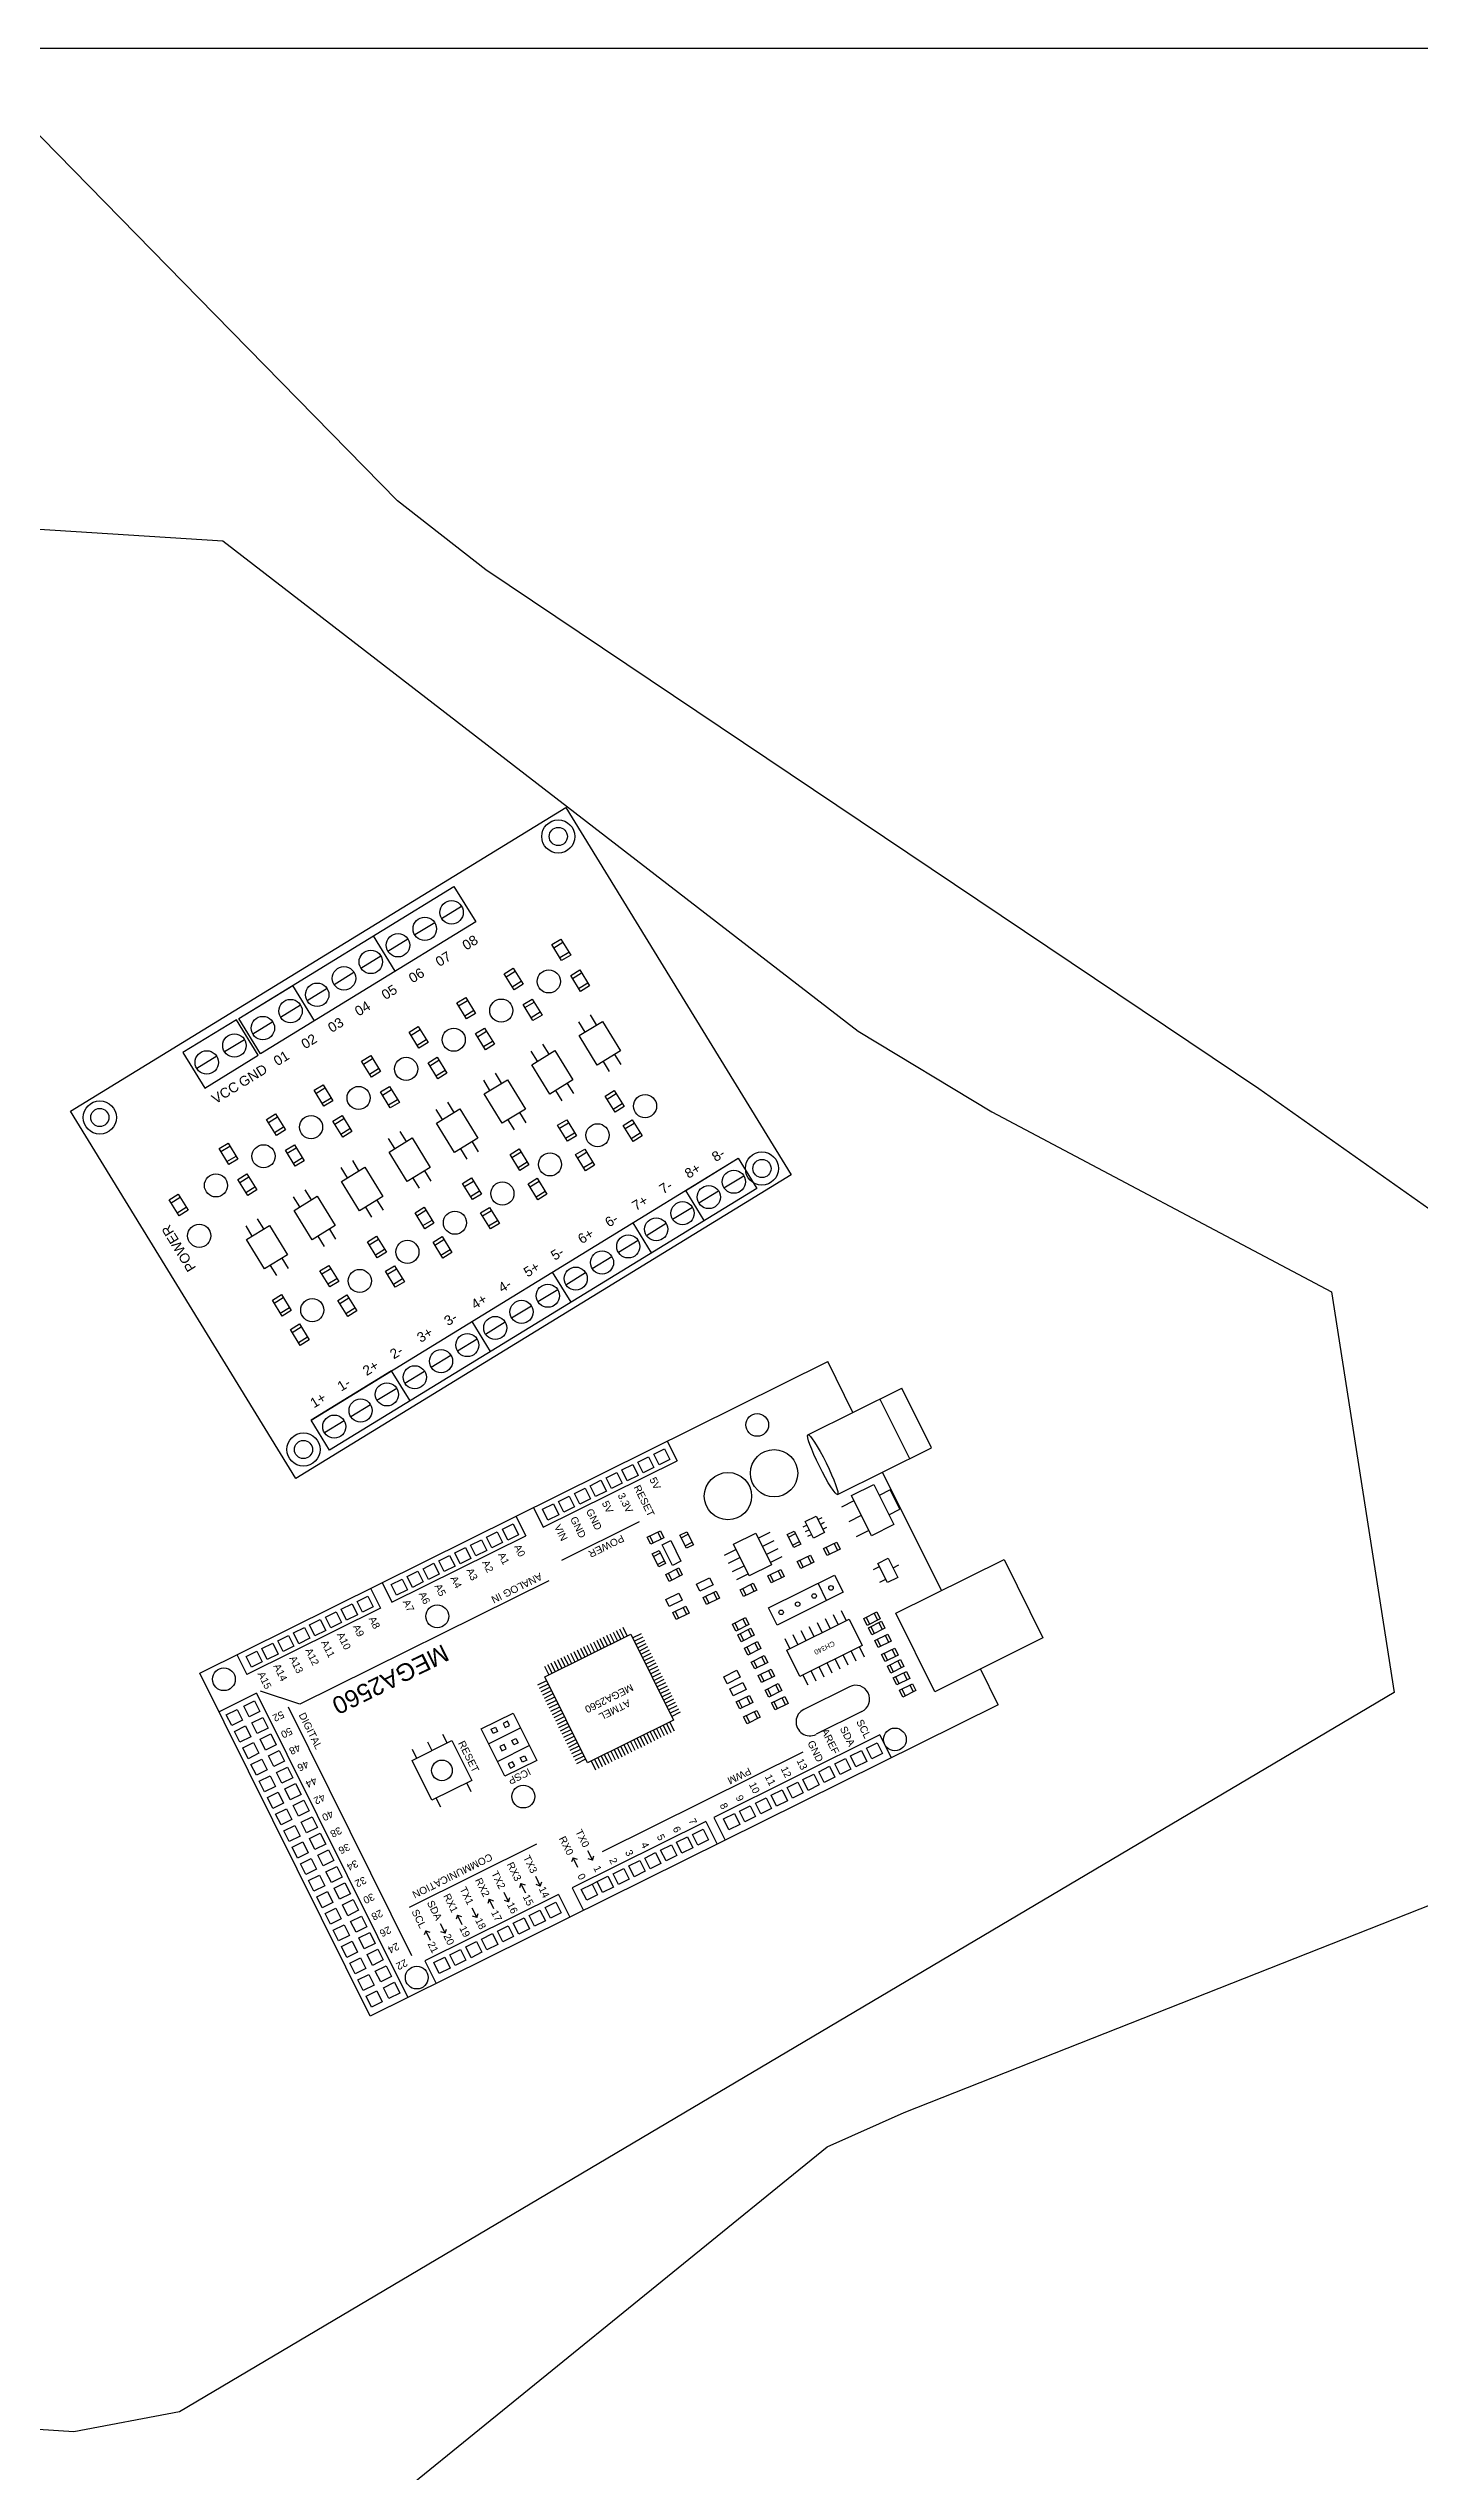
# Model space of a CAD drawing. Header units: inches. Extents: x 0 to 34.3, y -2.3 to 8.
# Drawn here: x 3.95 to 7.5, y 1.73 to 8 of the extents above; entities that cross this region are included whole.
import ezdxf
from ezdxf.enums import TextEntityAlignment as Align

# ---------------------------------------------------------------- set-up
doc = ezdxf.new("R2010")
doc.units = ezdxf.units.IN
doc.header["$MEASUREMENT"] = 0
doc.layers.add('DRAWING SHT', color=7, linetype='Continuous')
doc.styles.get("Standard").update_dxf_attribs({"font": 'arial.ttf'})

# ---------------------------------------------------------------- blocks, each defined once
blk = doc.blocks.new('Fuerth Cole DRAWING SHT')
at = {"layer": 'DRAWING SHT'}
blk.add_lwpolyline([(0, 0), (10.5, 0), (10.5, 8), (0, 8)], close=True, dxfattribs=at)
for tag, p in [('DATE', (9.375, 0.375)), ('DRN_BY', (1.4375, 0.125)), ('CLS', (3.025, 0.125)), ('SCALE', (9.425, 0.125))]:
    blk.add_attdef(tag, text='', height=0.12, dxfattribs=at).set_placement(p, align=Align.MIDDLE_CENTER)
at = {"layer": 'DRAWING SHT', "lineweight": 30, "flags": 104}
blk.add_attdef('TITLE', text='', height=0.12, dxfattribs=at).set_placement((3.875, 0.25), align=Align.MIDDLE_LEFT)
blk = doc.blocks.new('*U44')
blk.add_line((0, -0.0128), (0, 0.0128))
blk = doc.blocks.new('*U42')
at = {"color": 0, "linetype": 'ByBlock', "lineweight": -2, "transparency": 16777216}
for p in [(0, 0), (0.0094, 0), (0.0189, 0), (0.0283, 0), (0.0378, 0), (0.0472, 0), (0.0567, 0), (0.0661, 0), (0.0755, 0), (0.085, 0), (0.0944, 0), (0.1039, 0), (0.1133, 0), (0.1227, 0), (0.1322, 0), (0.1416, 0), (0.1511, 0), (0.1605, 0), (0.17, 0), (0.1794, 0), (0.1888, 0), (0.1983, 0), (0.2077, 0), (0.2172, 0), (0.2266, 0)]:
    blk.add_blockref('*U44', p, dxfattribs=at)
blk = doc.blocks.new('*U43')
blk.add_line((0, -0.0128), (0, 0.0128))
blk = doc.blocks.new('*U47')
at = {"color": 0, "linetype": 'ByBlock', "lineweight": -2, "transparency": 16777216}
for p in [(0, 0), (0.0094, 0), (0.0189, 0), (0.0283, 0), (0.0378, 0), (0.0472, 0), (0.0567, 0), (0.0661, 0), (0.0755, 0), (0.085, 0), (0.0944, 0), (0.1039, 0), (0.1133, 0), (0.1227, 0), (0.1322, 0), (0.1416, 0), (0.1511, 0), (0.1605, 0), (0.17, 0), (0.1794, 0), (0.1888, 0), (0.1983, 0), (0.2077, 0), (0.2172, 0), (0.2266, 0)]:
    blk.add_blockref('*U43', p, dxfattribs=at)
blk = doc.blocks.new('*U48')
blk.add_line((0, -0.0128), (0, 0.0128))
blk = doc.blocks.new('*U49')
at = {"color": 0, "linetype": 'ByBlock', "lineweight": -2, "transparency": 16777216}
for p in [(0, 0), (0.0094, 0), (0.0189, 0), (0.0283, 0), (0.0378, 0), (0.0472, 0), (0.0567, 0), (0.0661, 0), (0.0755, 0), (0.085, 0), (0.0944, 0), (0.1039, 0), (0.1133, 0), (0.1227, 0), (0.1322, 0), (0.1416, 0), (0.1511, 0), (0.1605, 0), (0.17, 0), (0.1794, 0), (0.1888, 0), (0.1983, 0), (0.2077, 0), (0.2172, 0), (0.2266, 0)]:
    blk.add_blockref('*U48', p, dxfattribs=at)
blk = doc.blocks.new('*U50')
blk.add_line((0, -0.0128), (0, 0.0128))
blk = doc.blocks.new('*U51')
at = {"color": 0, "linetype": 'ByBlock', "lineweight": -2, "transparency": 16777216}
for p in [(0, 0), (0.0094, 0), (0.0189, 0), (0.0283, 0), (0.0378, 0), (0.0472, 0), (0.0567, 0), (0.0661, 0), (0.0755, 0), (0.085, 0), (0.0944, 0), (0.1039, 0), (0.1133, 0), (0.1227, 0), (0.1322, 0), (0.1416, 0), (0.1511, 0), (0.1605, 0), (0.17, 0), (0.1794, 0), (0.1888, 0), (0.1983, 0), (0.2077, 0), (0.2172, 0), (0.2266, 0)]:
    blk.add_blockref('*U50', p, dxfattribs=at)
blk = doc.blocks.new('*U45')
blk.add_lwpolyline([(-0.0156, 0.0156), (0.0156, 0.0156), (0.0156, -0.0156), (-0.0156, -0.0156)], close=True)
blk = doc.blocks.new('*U46')
at = {"color": 0, "linetype": 'ByBlock', "lineweight": -2, "transparency": 16777216}
for p in [(0, 0), (0.0503, 0), (0, -0.0479), (0.0503, -0.0479), (0, -0.0957), (0.0503, -0.0957), (0, -0.1436), (0, -0.1915), (0.0503, -0.1436), (0.0503, -0.1915), (0, -0.2393), (0.0503, -0.2393), (0, -0.2872), (0.0503, -0.2872), (0, -0.335), (0, -0.3829), (0.0503, -0.335), (0.0503, -0.3829), (0, -0.4308), (0.0503, -0.4308), (0, -0.4786), (0.0503, -0.4786), (0, -0.5265), (0, -0.5744), (0.0503, -0.5265), (0.0503, -0.5744), (0, -0.6222), (0.0503, -0.6222), (0, -0.6701), (0.0503, -0.6701), (0, -0.718), (0, -0.7658), (0.0503, -0.718), (0.0503, -0.7658), (0, -0.8137), (0.0503, -0.8137)]:
    blk.add_blockref('*U45', p, dxfattribs=at)
blk = doc.blocks.new('*U32')
blk.add_lwpolyline([(-0.0156, 0.0156), (0.0156, 0.0156), (0.0156, -0.0156), (-0.0156, -0.0156)], close=True)
blk = doc.blocks.new('*U33')
at = {"color": 0, "linetype": 'ByBlock', "lineweight": -2, "transparency": 16777216}
for p in [(0, 0), (0.0458, 0), (0.0917, 0), (0.1375, 0), (0.1834, 0), (0.2292, 0), (0.2751, 0), (0.3209, 0)]:
    blk.add_blockref('*U32', p, dxfattribs=at)
blk = doc.blocks.new('*U34')
blk.add_lwpolyline([(-0.0156, 0.0156), (0.0156, 0.0156), (0.0156, -0.0156), (-0.0156, -0.0156)], close=True)
blk = doc.blocks.new('*U35')
at = {"color": 0, "linetype": 'ByBlock', "lineweight": -2, "transparency": 16777216}
for p in [(0, 0), (0.0458, 0), (0.0917, 0), (0.1375, 0), (0.1834, 0), (0.2292, 0), (0.2751, 0), (0.3209, 0)]:
    blk.add_blockref('*U34', p, dxfattribs=at)
blk = doc.blocks.new('*U36')
blk.add_lwpolyline([(-0.0156, 0.0156), (0.0156, 0.0156), (0.0156, -0.0156), (-0.0156, -0.0156)], close=True)
blk = doc.blocks.new('*U37')
at = {"color": 0, "linetype": 'ByBlock', "lineweight": -2, "transparency": 16777216}
for p in [(0, 0), (0.0458, 0), (0.0917, 0), (0.1375, 0), (0.1834, 0), (0.2292, 0), (0.2751, 0), (0.3209, 0), (0.3668, 0), (0.4126, 0)]:
    blk.add_blockref('*U36', p, dxfattribs=at)
blk = doc.blocks.new('*U38')
blk.add_line((0, -0.0147), (0, 0.0147))
blk = doc.blocks.new('*U39')
at = {"color": 0, "linetype": 'ByBlock', "lineweight": -2, "transparency": 16777216}
for p in [(0, 0), (0.0233, 0), (0.0465, 0), (0.0698, 0), (0.0931, 0), (0.1163, 0), (0.1396, 0), (0.1629, 0)]:
    blk.add_blockref('*U38', p, dxfattribs=at)
blk = doc.blocks.new('*U40')
blk.add_line((0, -0.0147), (0, 0.0147))
blk = doc.blocks.new('*U41')
at = {"color": 0, "linetype": 'ByBlock', "lineweight": -2, "transparency": 16777216}
for p in [(0, 0), (0.0233, 0), (0.0465, 0), (0.0698, 0), (0.0931, 0), (0.1163, 0), (0.1396, 0), (0.1629, 0)]:
    blk.add_blockref('*U40', p, dxfattribs=at)
blk = doc.blocks.new('*U52')
blk.add_lwpolyline([(-0.0156, 0.0156), (0.0156, 0.0156), (0.0156, -0.0156), (-0.0156, -0.0156)], close=True)
blk = doc.blocks.new('*U53')
at = {"color": 0, "linetype": 'ByBlock', "lineweight": -2, "transparency": 16777216}
for p in [(0, 0), (0.0458, 0), (0.0917, 0), (0.1375, 0), (0.1834, 0), (0.2292, 0), (0.2751, 0), (0.3209, 0)]:
    blk.add_blockref('*U52', p, dxfattribs=at)
blk = doc.blocks.new('*U54')
blk.add_lwpolyline([(-0.0156, 0.0156), (0.0156, 0.0156), (0.0156, -0.0156), (-0.0156, -0.0156)], close=True)
blk = doc.blocks.new('*U55')
at = {"color": 0, "linetype": 'ByBlock', "lineweight": -2, "transparency": 16777216}
for p in [(0, 0), (0.0458, 0), (0.0917, 0), (0.1375, 0), (0.1834, 0), (0.2292, 0), (0.2751, 0), (0.3209, 0)]:
    blk.add_blockref('*U54', p, dxfattribs=at)
blk = doc.blocks.new('*U56')
blk.add_lwpolyline([(-0.0156, 0.0156), (0.0156, 0.0156), (0.0156, -0.0156), (-0.0156, -0.0156)], close=True)
blk = doc.blocks.new('*U57')
at = {"color": 0, "linetype": 'ByBlock', "lineweight": -2, "transparency": 16777216}
for p in [(0, 0), (0.0458, 0), (0.0917, 0), (0.1375, 0), (0.1834, 0), (0.2292, 0), (0.2751, 0), (0.3209, 0)]:
    blk.add_blockref('*U56', p, dxfattribs=at)
blk = doc.blocks.new('*U58')
blk.add_line((-0.0165, 0), (0.0165, 0))
blk = doc.blocks.new('*U59')
at = {"color": 0, "linetype": 'ByBlock', "lineweight": -2, "transparency": 16777216}
for p in [(0, 0), (0, -0.0235), (0, -0.0471), (0, -0.0706)]:
    blk.add_blockref('*U58', p, dxfattribs=at)
blk = doc.blocks.new('*U60')
blk.add_line((-0.0165, 0), (0.0165, 0))
blk = doc.blocks.new('*U61')
at = {"color": 0, "linetype": 'ByBlock', "lineweight": -2, "transparency": 16777216}
for p in [(0, 0), (0, -0.0235), (0, -0.0471), (0, -0.0706)]:
    blk.add_blockref('*U60', p, dxfattribs=at)

msp = doc.modelspace()

# ---------------------------------------------------------------- linework, layer by layer
for p, q in [((4.3829, 7.3115), (3.8949, 7.8097)), ((4.8552, 6.8293), (4.3829, 7.3115)), ((5.0841, 6.6505), (4.8552, 6.8293)), ((3.7362, 6.7674), (4.403, 6.7255)), ((4.403, 6.7255), (6.0475, 5.4559)), ((7.084, 5.3068), (5.0841, 6.6505)), ((4.9696, 5.7477), (5.0213, 5.7794)), ((4.9519, 5.7369), (4.9002, 5.7052)), ((4.7605, 5.6195), (4.8122, 5.6512)), ((4.8496, 5.6111), (4.7934, 5.7027)), ((4.8825, 5.6943), (4.8308, 5.6626)), ((5.2595, 5.6722), (5.2829, 5.6866)), ((5.2753, 5.6465), (5.2987, 5.6609)), ((4.6911, 5.577), (4.7428, 5.6087)), ((5.1365, 5.5968), (5.1599, 5.6112)), ((5.1522, 5.5711), (5.1757, 5.5854)), ((5.3084, 5.5926), (5.3318, 5.6069)), ((4.4451, 5.4891), (4.5843, 5.5745)), ((4.5527, 5.4921), (4.6044, 5.5238)), ((4.6405, 5.4829), (4.5843, 5.5745)), ((4.6734, 5.5661), (4.6217, 5.5344)), ((5.0134, 5.5214), (5.0368, 5.5357)), ((5.1853, 5.5171), (5.2087, 5.5315)), ((5.3241, 5.5668), (5.3475, 5.5812)), ((4.5328, 5.4799), (4.4811, 5.4482)), ((4.8904, 5.4459), (4.9138, 5.4603)), ((5.0292, 5.4956), (5.0526, 5.51)), ((5.2011, 5.4914), (5.2245, 5.5057)), ((5.3407, 5.4537), (5.3247, 5.4799)), ((5.3707, 5.4721), (5.3546, 5.4983)), ((4.4076, 5.4031), (4.4593, 5.4348)), ((4.9062, 5.4202), (4.9296, 5.4346)), ((5.0623, 5.4417), (5.0857, 5.456)), ((5.0781, 5.416), (5.1015, 5.4303)), ((5.2177, 5.3783), (5.2016, 5.4045)), ((5.2477, 5.3966), (5.2316, 5.4228)), ((5.4173, 5.396), (5.4334, 5.3698)), ((6.0475, 5.4559), (6.3935, 5.2475)), ((4.3877, 5.391), (4.336, 5.3593)), ((4.7674, 5.3705), (4.7908, 5.3849)), ((4.7832, 5.3448), (4.8066, 5.3591)), ((4.9393, 5.3663), (4.9627, 5.3806)), ((4.955, 5.3405), (4.9784, 5.3549)), ((5.1246, 5.3212), (5.1086, 5.3474)), ((5.3874, 5.3776), (5.4035, 5.3514)), ((4.6443, 5.2951), (4.6677, 5.3094)), ((4.6601, 5.2693), (4.6835, 5.2837)), ((4.8162, 5.2908), (4.8396, 5.3052)), ((4.832, 5.2651), (4.8554, 5.2794)), ((5.0016, 5.2458), (4.9855, 5.272)), ((5.0947, 5.3028), (5.0786, 5.329)), ((5.2643, 5.3022), (5.2804, 5.276)), ((5.2943, 5.3206), (5.3104, 5.2943)), ((5.3976, 5.2801), (5.421, 5.2944)), ((7.5677, 4.965), (7.084, 5.3068)), ((4.5213, 5.2196), (4.5447, 5.234)), ((4.5371, 5.1939), (4.5605, 5.2083)), ((4.6932, 5.2154), (4.7166, 5.2297)), ((4.9716, 5.2274), (4.9556, 5.2536)), ((5.1413, 5.2268), (5.1574, 5.2005)), ((5.1713, 5.2451), (5.1874, 5.2189)), ((5.2746, 5.2046), (5.298, 5.219)), ((5.4134, 5.2543), (5.4368, 5.2687)), ((5.4443, 5.204), (5.4677, 5.2183)), ((6.3935, 5.2475), (7.2726, 4.7809)), ((4.3983, 5.1442), (4.4217, 5.1586)), ((4.5702, 5.14), (4.5936, 5.1543)), ((4.709, 5.1897), (4.7324, 5.204)), ((4.8486, 5.152), (4.8325, 5.1782)), ((4.8786, 5.1703), (4.8625, 5.1965)), ((5.0183, 5.1513), (5.0344, 5.1251)), ((5.0482, 5.1697), (5.0643, 5.1435)), ((5.2904, 5.1789), (5.3138, 5.1932)), ((5.4601, 5.1782), (5.4835, 5.1926)), ((4.4141, 5.1185), (4.4375, 5.1328)), ((4.5859, 5.1142), (4.6094, 5.1286)), ((4.7256, 5.0765), (4.7095, 5.1027)), ((4.7555, 5.0949), (4.7395, 5.1211)), ((4.9252, 5.0943), (4.9413, 5.068)), ((5.1516, 5.1292), (5.175, 5.1435)), ((5.1674, 5.1035), (5.1908, 5.1178)), ((5.3213, 5.1285), (5.3447, 5.1429)), ((5.337, 5.1028), (5.3604, 5.1171)), ((5.6014, 5.0438), (5.7372, 5.127)), ((5.7001, 5.0506), (5.7512, 5.0818)), ((4.2695, 5.0119), (4.293, 5.0262)), ((4.4471, 5.0645), (4.4705, 5.0789)), ((4.4629, 5.0388), (4.4863, 5.0531)), ((4.6026, 5.0011), (4.5865, 5.0273)), ((4.6325, 5.0195), (4.6164, 5.0457)), ((4.8022, 5.0188), (4.8183, 4.9926)), ((4.8953, 5.0759), (4.9113, 5.0497)), ((5.0285, 5.0538), (5.052, 5.0681)), ((5.0443, 5.028), (5.0677, 5.0424)), ((5.1982, 5.0531), (5.2216, 5.0675)), ((5.214, 5.0274), (5.2374, 5.0417)), ((5.6493, 4.9656), (5.6014, 5.0438)), ((5.6864, 5.0421), (5.6354, 5.0108)), ((4.2853, 4.9861), (4.3087, 5.0005)), ((4.5095, 4.944), (4.4934, 4.9702)), ((4.7722, 5.0005), (4.7883, 4.9742)), ((4.9055, 4.9783), (4.9289, 4.9927)), ((4.9213, 4.9526), (4.9447, 4.9669)), ((5.0752, 4.9777), (5.0986, 4.992)), ((5.091, 4.9519), (5.1144, 4.9663)), ((5.5127, 4.8818), (5.4648, 4.96)), ((5.4993, 4.9274), (5.5503, 4.9587)), ((5.5673, 4.9691), (5.6184, 5.0004)), ((4.4795, 4.9257), (4.4634, 4.9519)), ((4.6492, 4.925), (4.6653, 4.8988)), ((4.6792, 4.9434), (4.6952, 4.9172)), ((4.7825, 4.9029), (4.8059, 4.9172)), ((4.9522, 4.9022), (4.9756, 4.9166)), ((5.4781, 4.9144), (5.4271, 4.8832)), ((4.5262, 4.8496), (4.5422, 4.8234)), ((4.5561, 4.868), (4.5722, 4.8417)), ((4.6594, 4.8275), (4.6829, 4.8418)), ((4.7983, 4.8772), (4.8217, 4.8915)), ((4.8291, 4.8268), (4.8525, 4.8411)), ((4.9679, 4.8765), (4.9914, 4.8908)), ((5.3044, 4.7542), (5.2565, 4.8323)), ((5.2911, 4.7997), (5.3421, 4.831)), ((5.3591, 4.8414), (5.4101, 4.8727)), ((4.6752, 4.8017), (4.6986, 4.8161)), ((4.8449, 4.8011), (4.8683, 4.8154)), ((5.2699, 4.7868), (5.2189, 4.7555)), ((7.2726, 4.7809), (7.4345, 3.7439)), ((4.5364, 4.752), (4.5598, 4.7664)), ((4.5522, 4.7263), (4.5756, 4.7406)), ((4.7061, 4.7514), (4.7295, 4.7657)), ((4.7219, 4.7256), (4.7453, 4.74)), ((5.0962, 4.6265), (5.0482, 4.7046)), ((5.1508, 4.7138), (5.2019, 4.745)), ((4.5831, 4.6759), (4.6065, 4.6903)), ((4.5989, 4.6502), (4.6223, 4.6645)), ((5.0616, 4.6591), (5.0106, 4.6278)), ((5.0828, 4.672), (5.1338, 4.7033)), ((4.3437, 3.7943), (5.9685, 4.6009)), ((4.9426, 4.5861), (4.9936, 4.6174)), ((6.0338, 4.4692), (5.9685, 4.6009)), ((4.84, 4.577), (4.6317, 4.4493)), ((4.8534, 4.5314), (4.8023, 4.5001)), ((4.8879, 4.4988), (4.84, 4.577)), ((4.8745, 4.5444), (4.9256, 4.5756)), ((5.9175, 4.4114), (6.1601, 4.5319)), ((6.2369, 4.3771), (6.1601, 4.5319)), ((4.7343, 4.4584), (4.7853, 4.4897)), ((6.1807, 4.3491), (6.1038, 4.5039)), ((4.6663, 4.4167), (4.7173, 4.448)), ((5.5534, 4.3948), (5.5787, 4.3439)), ((5.2326, 4.172), (5.5787, 4.3439)), ((5.9943, 4.2566), (6.2369, 4.3771)), ((6.0298, 4.2539), (6.088, 4.2828)), ((6.088, 4.2828), (6.1397, 4.1787)), ((6.1306, 4.2685), (6.1021, 4.2544)), ((6.2628, 4.008), (6.1107, 4.3144)), ((6.1555, 4.2185), (6.1306, 4.2685)), ((5.2073, 4.223), (5.2326, 4.172)), ((6.0366, 4.2401), (6.0039, 4.2239)), ((6.0815, 4.1498), (6.0298, 4.2539)), ((6.127, 4.2043), (6.1555, 4.2185)), ((4.841, 3.9776), (5.1871, 4.1494)), ((5.1618, 4.2004), (5.1871, 4.1494)), ((5.4811, 4.1859), (5.2794, 4.0858)), ((5.5173, 4.1313), (5.5083, 4.1494)), ((5.538, 4.1416), (5.5291, 4.1597)), ((5.5896, 4.1447), (5.6076, 4.1536)), ((5.8671, 4.1464), (5.8852, 4.1553)), ((5.9152, 4.1775), (5.9044, 4.1722)), ((5.9213, 4.1653), (5.9105, 4.1599)), ((5.9274, 4.153), (5.9166, 4.1477)), ((5.9434, 4.1916), (5.9541, 4.1969)), ((5.9495, 4.1793), (5.9602, 4.1846)), ((5.9556, 4.167), (5.9663, 4.1723)), ((6.0556, 4.2019), (6.0229, 4.1856)), ((6.0746, 4.1636), (6.0419, 4.1473)), ((6.1397, 4.1787), (6.0815, 4.1498)), ((5.5176, 4.0962), (5.5357, 4.1052)), ((5.5279, 4.0755), (5.546, 4.0845)), ((5.5998, 4.1239), (5.6179, 4.1329)), ((5.8774, 4.1256), (5.8955, 4.1346)), ((5.9055, 4.0682), (5.8966, 4.0863)), ((5.9262, 4.0785), (5.9173, 4.0966)), ((5.9735, 4.1019), (5.9645, 4.12)), ((5.9942, 4.1122), (5.9853, 4.1303)), ((5.2466, 4.0333), (4.6023, 3.7135)), ((4.8157, 4.0286), (4.841, 3.9776)), ((5.5652, 4.0348), (5.5562, 4.0529)), ((5.5859, 4.0451), (5.5769, 4.0632)), ((5.7784, 4.0057), (5.7694, 4.0238)), ((5.8291, 4.0309), (5.8201, 4.0489)), ((5.8498, 4.0412), (5.8408, 4.0592)), ((5.9659, 3.9822), (5.9437, 4.0269)), ((6.0873, 4.0624), (6.1025, 4.07)), ((6.1037, 4.0296), (6.1189, 4.0371)), ((6.1378, 4.067), (6.153, 4.0745)), ((4.8112, 3.9628), (4.4651, 3.791)), ((4.7859, 4.0138), (4.8112, 3.9628)), ((5.5832, 3.9361), (5.5742, 3.9542)), ((5.6039, 3.9464), (5.595, 3.9644)), ((5.6617, 3.975), (5.6527, 3.9931)), ((5.6824, 3.9853), (5.6734, 4.0034)), ((5.7576, 3.9954), (5.7487, 4.0135)), ((5.7377, 3.9062), (5.7287, 3.9242)), ((5.7514, 3.8786), (5.7424, 3.8967)), ((5.7584, 3.9165), (5.7494, 3.9345)), ((5.7721, 3.8889), (5.7631, 3.9069)), ((6.0774, 3.9209), (6.0684, 3.9389)), ((6.0893, 3.8969), (6.0803, 3.915)), ((6.0981, 3.9312), (6.0891, 3.9492)), ((6.11, 3.9072), (6.101, 3.9253)), ((6.1264, 3.8741), (6.1175, 3.8922)), ((4.4398, 3.842), (4.4651, 3.791)), ((5.7684, 3.8444), (5.7594, 3.8624)), ((5.7891, 3.8546), (5.7801, 3.8727)), ((5.807, 3.8185), (5.7981, 3.8366)), ((6.1057, 3.8638), (6.0967, 3.8819)), ((6.1237, 3.8275), (6.1147, 3.8456)), ((6.1444, 3.8378), (6.1355, 3.8559)), ((4.7848, 2.9059), (4.3437, 3.7943)), ((5.7863, 3.8082), (5.7774, 3.8263)), ((5.8038, 3.773), (5.7948, 3.7911)), ((5.8245, 3.7833), (5.8155, 3.8014)), ((5.8432, 3.7457), (5.8342, 3.7638)), ((6.1386, 3.7976), (6.1296, 3.8157)), ((6.1538, 3.7669), (6.1449, 3.7849)), ((6.1593, 3.8079), (6.1503, 3.826)), ((6.1746, 3.7771), (6.1656, 3.7952)), ((6.1902, 3.7456), (6.1812, 3.7637)), ((6.4095, 3.7125), (6.3636, 3.8049)), ((7.4345, 3.7439), (4.2909, 1.8819)), ((4.4908, 3.7422), (4.3936, 3.6939)), ((4.4908, 3.7422), (4.882, 2.9542)), ((4.6023, 3.7135), (4.501, 3.7476)), ((4.5721, 3.7072), (4.8919, 3.0631)), ((6.4095, 3.7125), (4.7848, 2.9059)), ((5.7475, 3.7048), (5.7386, 3.7228)), ((5.7682, 3.7151), (5.7593, 3.7331)), ((5.8225, 3.7354), (5.8135, 3.7535)), ((5.839, 3.7022), (5.83, 3.7202)), ((5.8597, 3.7124), (5.8507, 3.7305)), ((6.025, 3.7591), (5.9065, 3.7003)), ((6.1695, 3.7353), (6.1605, 3.7534)), ((5.0911, 3.6115), (5.1735, 3.6525)), ((5.7667, 3.6662), (5.7577, 3.6843)), ((5.7874, 3.6765), (5.7784, 3.6946)), ((6.057, 3.6946), (5.9385, 3.6358)), ((4.893, 3.597), (4.9045, 3.5739)), ((4.9326, 3.6166), (4.944, 3.5935)), ((4.9721, 3.6363), (4.9836, 3.6132)), ((5.1139, 3.5655), (5.1964, 3.6065)), ((5.9043, 3.5894), (5.3849, 3.3316)), ((6.1038, 3.6341), (5.674, 3.4207)), ((6.1038, 3.6341), (6.133, 3.5753)), ((6.1666, 2.6566), (8.4629, 3.5642)), ((4.9672, 3.4476), (4.9558, 3.4707)), ((5.0463, 3.4868), (5.0348, 3.5099)), ((5.6535, 3.4105), (5.3074, 3.2387)), ((5.6535, 3.4105), (5.6827, 3.3517)), ((5.674, 3.4207), (5.7032, 3.3619)), ((5.2148, 3.3512), (4.8855, 3.1878)), ((5.3473, 3.3351), (5.3597, 3.3101)), ((5.2124, 3.2682), (5.2248, 3.2431)), ((5.3096, 3.3164), (5.306, 3.3057)), ((5.3221, 3.2914), (5.3096, 3.3164)), ((5.3096, 3.3164), (5.3204, 3.3128)), ((5.3597, 3.3101), (5.349, 3.3137)), ((5.3597, 3.3101), (5.3634, 3.3209)), ((5.2722, 3.2213), (4.9261, 3.0494)), ((5.0926, 3.2087), (5.089, 3.1979)), ((5.105, 3.1836), (5.0926, 3.2087)), ((5.0926, 3.2087), (5.1034, 3.2051)), ((5.1303, 3.2274), (5.1427, 3.2023)), ((5.1427, 3.2023), (5.1319, 3.206)), ((5.1427, 3.2023), (5.1463, 3.2131)), ((5.1747, 3.2495), (5.1711, 3.2387)), ((5.1872, 3.2244), (5.1747, 3.2495)), ((5.1747, 3.2495), (5.1855, 3.2458)), ((5.2248, 3.2431), (5.2141, 3.2467)), ((5.2248, 3.2431), (5.2285, 3.2539)), ((5.2722, 3.2213), (5.3015, 3.1624)), ((5.3074, 3.2387), (5.3366, 3.1799)), ((5.359, 3.2479), (5.372, 3.2544)), ((4.966, 3.1458), (4.9785, 3.1208)), ((5.0105, 3.1679), (5.0069, 3.1571)), ((5.0229, 3.1429), (5.0105, 3.1679)), ((5.0105, 3.1679), (5.0213, 3.1643)), ((5.0481, 3.1866), (5.0606, 3.1616)), ((5.0606, 3.1616), (5.0498, 3.1652)), ((5.0606, 3.1616), (5.0642, 3.1723)), ((4.9283, 3.1271), (4.9247, 3.1164)), ((4.9408, 3.1021), (4.9283, 3.1271)), ((4.9283, 3.1271), (4.9391, 3.1235)), ((4.9785, 3.1208), (4.9677, 3.1244)), ((4.9785, 3.1208), (4.9821, 3.1316)), ((4.9261, 3.0494), (4.9553, 2.9906)), ((4.882, 2.9542), (4.7848, 2.9059)), ((5.9672, 2.5677), (6.1666, 2.6566)), ((3.7648, 0.779), (5.9672, 2.5677)), ((4.2909, 1.8819), (4.0176, 1.8302)), ((4.0176, 1.8302), (3.7858, 1.8448))]:
    msp.add_line(p, q)
for points in [[(4.0096, 5.2493), (5.2907, 6.0348), (5.8738, 5.0838), (4.5927, 4.2983)], [(4.4451, 5.4891), (5.0015, 5.8303), (5.0577, 5.7387), (4.5012, 5.3975)], [(5.2547, 5.6801), (5.2781, 5.6945), (5.3035, 5.653), (5.2801, 5.6386)], [(5.1316, 5.6047), (5.155, 5.619), (5.1805, 5.5776), (5.1571, 5.5632)], [(5.3035, 5.6004), (5.3269, 5.6148), (5.3524, 5.5733), (5.329, 5.559)], [(5.0086, 5.5292), (5.032, 5.5436), (5.0574, 5.5021), (5.034, 5.4878)], [(5.1805, 5.525), (5.2039, 5.5393), (5.2293, 5.4979), (5.2059, 5.4835)], [(4.3565, 5.3088), (4.4947, 5.3935), (4.4385, 5.4851), (4.3003, 5.4004)], [(4.8856, 5.4538), (4.909, 5.4682), (4.9344, 5.4267), (4.911, 5.4123)], [(5.0575, 5.4496), (5.0809, 5.4639), (5.1063, 5.4224), (5.0829, 5.4081)], [(5.3258, 5.4445), (5.3857, 5.4812), (5.4323, 5.4052), (5.3724, 5.3684)], [(5.2027, 5.3691), (5.2626, 5.4058), (5.3093, 5.3297), (5.2494, 5.293)], [(4.7625, 5.3784), (4.786, 5.3927), (4.8114, 5.3513), (4.788, 5.3369)], [(4.9344, 5.3741), (4.9578, 5.3885), (4.9833, 5.347), (4.9599, 5.3327)], [(4.6395, 5.3029), (4.6629, 5.3173), (4.6884, 5.2758), (4.6649, 5.2615)], [(4.8114, 5.2987), (4.8348, 5.313), (4.8602, 5.2716), (4.8368, 5.2572)], [(5.0797, 5.2936), (5.1396, 5.3304), (5.1863, 5.2543), (5.1263, 5.2176)], [(5.3928, 5.2879), (5.4162, 5.3023), (5.4416, 5.2608), (5.4182, 5.2465)], [(4.5165, 5.2275), (4.5399, 5.2419), (4.5653, 5.2004), (4.5419, 5.186)], [(4.6884, 5.2233), (4.7118, 5.2376), (4.7372, 5.1961), (4.7138, 5.1818)], [(4.9567, 5.2182), (5.0166, 5.2549), (5.0632, 5.1789), (5.0033, 5.1421)], [(5.2698, 5.2125), (5.2932, 5.2268), (5.3186, 5.1854), (5.2952, 5.171)], [(5.4395, 5.2118), (5.4629, 5.2262), (5.4883, 5.1847), (5.4649, 5.1704)], [(4.3935, 5.1521), (4.4169, 5.1664), (4.4423, 5.125), (4.4189, 5.1106)], [(4.5653, 5.1478), (4.5888, 5.1622), (4.6142, 5.1207), (4.5908, 5.1063)], [(4.8336, 5.1428), (4.8936, 5.1795), (4.9402, 5.1034), (4.8803, 5.0667)], [(5.1467, 5.1371), (5.1702, 5.1514), (5.1956, 5.1099), (5.1722, 5.0956)], [(5.3164, 5.1364), (5.3398, 5.1508), (5.3653, 5.1093), (5.3419, 5.0949)], [(4.4423, 5.0724), (4.4657, 5.0867), (4.4911, 5.0453), (4.4677, 5.0309)], [(5.7851, 5.0489), (4.6797, 4.3711), (4.6317, 4.4493), (5.7372, 5.127)], [(4.7106, 5.0673), (4.7705, 5.1041), (4.8172, 5.028), (4.7572, 4.9913)], [(4.2647, 5.0198), (4.2881, 5.0341), (4.3136, 4.9926), (4.2901, 4.9783)], [(4.5876, 4.9919), (4.6475, 5.0286), (4.6941, 4.9526), (4.6342, 4.9158)], [(5.0237, 5.0616), (5.0471, 5.076), (5.0726, 5.0345), (5.0491, 5.0202)], [(5.1934, 5.061), (5.2168, 5.0753), (5.2422, 5.0338), (5.2188, 5.0195)], [(4.9007, 4.9862), (4.9241, 5.0005), (4.9495, 4.9591), (4.9261, 4.9447)], [(5.0704, 4.9855), (5.0938, 4.9999), (5.1192, 4.9584), (5.0958, 4.9441)], [(4.4645, 4.9165), (4.5245, 4.9532), (4.5711, 4.8771), (4.5112, 4.8404)], [(4.7777, 4.9108), (4.8011, 4.9251), (4.8265, 4.8836), (4.8031, 4.8693)], [(4.9473, 4.9101), (4.9707, 4.9245), (4.9962, 4.883), (4.9728, 4.8686)], [(4.6546, 4.8353), (4.678, 4.8497), (4.7035, 4.8082), (4.6801, 4.7939)], [(4.8243, 4.8347), (4.8477, 4.849), (4.8731, 4.8075), (4.8497, 4.7932)], [(4.5316, 4.7599), (4.555, 4.7742), (4.5804, 4.7328), (4.557, 4.7184)], [(4.7013, 4.7592), (4.7247, 4.7736), (4.7501, 4.7321), (4.7267, 4.7178)], [(4.5782, 4.6838), (4.6017, 4.6982), (4.6271, 4.6567), (4.6037, 4.6423)], [(5.5446, 4.1448), (5.5108, 4.1281), (5.5018, 4.1461), (5.5356, 4.1629)], [(5.6031, 4.1174), (5.5863, 4.1512), (5.6044, 4.1602), (5.6212, 4.1264)], [(5.8234, 4.0746), (5.7653, 4.0457), (5.7246, 4.1277), (5.7827, 4.1565)], [(5.8806, 4.1191), (5.8639, 4.1529), (5.8819, 4.1619), (5.8987, 4.1281)], [(5.9601, 4.158), (5.9318, 4.144), (5.9107, 4.1866), (5.9389, 4.2006)], [(5.5312, 4.069), (5.5144, 4.1028), (5.5325, 4.1117), (5.5492, 4.078)], [(5.5887, 4.0841), (5.5667, 4.0732), (5.5404, 4.1263), (5.5623, 4.1372)], [(5.9328, 4.0817), (5.899, 4.065), (5.89, 4.083), (5.9238, 4.0998)], [(6.0008, 4.1155), (5.967, 4.0987), (5.958, 4.1168), (5.9918, 4.1336)], [(6.1501, 4.0421), (6.123, 4.0287), (6.0983, 4.0784), (6.1254, 4.0919)], [(6.5256, 3.8853), (6.2454, 3.7462), (6.1446, 3.9493), (6.4248, 4.0884)], [(5.5924, 4.0484), (5.5587, 4.0316), (5.5497, 4.0497), (5.5835, 4.0664)], [(5.6719, 4.0229), (5.6381, 4.0062), (5.6291, 4.0242), (5.6629, 4.041)], [(5.7849, 4.0089), (5.7511, 3.9922), (5.7421, 4.0102), (5.7759, 4.027)], [(5.8563, 4.0444), (5.8225, 4.0276), (5.8136, 4.0457), (5.8474, 4.0625)], [(6.0086, 4.0034), (5.838, 3.9187), (5.8158, 3.9634), (5.9864, 4.0481)], [(5.5924, 3.9835), (5.5587, 3.9667), (5.5497, 3.9848), (5.5835, 4.0016)], [(5.6105, 3.9496), (5.5767, 3.9328), (5.5677, 3.9509), (5.6015, 3.9677)], [(5.6889, 3.9886), (5.6551, 3.9718), (5.6462, 3.9899), (5.68, 4.0066)], [(6.1046, 3.9344), (6.0709, 3.9176), (6.0619, 3.9357), (6.0957, 3.9525)], [(5.5692, 3.6727), (5.3471, 3.5624), (5.2368, 3.7845), (5.459, 3.8948)], [(5.7649, 3.9197), (5.7312, 3.9029), (5.7222, 3.921), (5.756, 3.9378)], [(5.7786, 3.8921), (5.7449, 3.8753), (5.7359, 3.8934), (5.7697, 3.9102)], [(6.0577, 3.8654), (5.8969, 3.7856), (5.8631, 3.8537), (6.0239, 3.9335)], [(6.1165, 3.9104), (6.0827, 3.8937), (6.0738, 3.9117), (6.1076, 3.9285)], [(6.133, 3.8773), (6.0992, 3.8606), (6.0902, 3.8786), (6.124, 3.8954)], [(5.7956, 3.8579), (5.7619, 3.8411), (5.7529, 3.8592), (5.7867, 3.876)], [(5.8136, 3.8217), (5.7798, 3.805), (5.7708, 3.823), (5.8046, 3.8398)], [(6.151, 3.8411), (6.1172, 3.8243), (6.1082, 3.8424), (6.142, 3.8591)], [(6.1658, 3.8111), (6.132, 3.7944), (6.1231, 3.8124), (6.1569, 3.8292)], [(5.7424, 3.7834), (5.7086, 3.7667), (5.6997, 3.7847), (5.7335, 3.8015)], [(5.758, 3.7521), (5.7242, 3.7353), (5.7152, 3.7534), (5.749, 3.7702)], [(5.8311, 3.7865), (5.7973, 3.7698), (5.7883, 3.7878), (5.8221, 3.8046)], [(5.8497, 3.749), (5.8159, 3.7322), (5.8069, 3.7503), (5.8407, 3.767)], [(6.1811, 3.7804), (6.1473, 3.7636), (6.1383, 3.7817), (6.1721, 3.7985)], [(6.1967, 3.7489), (6.163, 3.7321), (6.154, 3.7502), (6.1878, 3.7669)], [(5.7748, 3.7183), (5.741, 3.7015), (5.732, 3.7196), (5.7658, 3.7364)], [(5.8662, 3.7157), (5.8324, 3.6989), (5.8235, 3.717), (5.8573, 3.7338)], [(5.2155, 3.568), (5.133, 3.5271), (5.072, 3.65), (5.1545, 3.6909)], [(5.0977, 3.6488), (5.1088, 3.6543), (5.1143, 3.6432), (5.1032, 3.6377)], [(5.1398, 3.6697), (5.1287, 3.6642), (5.1342, 3.6531), (5.1453, 3.6586)], [(5.7939, 3.6798), (5.7601, 3.663), (5.7511, 3.6811), (5.7849, 3.6978)], [(5.0477, 3.5163), (4.9444, 3.465), (4.8931, 3.5683), (4.9964, 3.6195)], [(5.1254, 3.593), (5.1365, 3.5985), (5.131, 3.6096), (5.1199, 3.6041)], [(5.1675, 3.6139), (5.1564, 3.6084), (5.1509, 3.6195), (5.162, 3.625)], [(5.1897, 3.5692), (5.1786, 3.5637), (5.1731, 3.5748), (5.1842, 3.5803)], [(5.1476, 3.5483), (5.1587, 3.5538), (5.1532, 3.5649), (5.1421, 3.5594)]]:
    msp.add_lwpolyline(points, close=True)
for centre, radius in [((5.2714, 5.96), 0.0429), ((5.2714, 5.96), 0.0235), ((4.9954, 5.7636), 0.0303), ((4.8567, 5.6785), 0.0303), ((4.926, 5.721), 0.0303), ((4.7863, 5.6354), 0.0303), ((4.7169, 5.5928), 0.0303), ((5.2469, 5.5848), 0.0299), ((4.5786, 5.508), 0.0303), ((4.6476, 5.5503), 0.0303), ((5.1239, 5.5094), 0.0299), ((4.507, 5.4641), 0.0303), ((5.0008, 5.4339), 0.0299), ((4.3618, 5.3751), 0.0303), ((4.4334, 5.419), 0.0303), ((4.8778, 5.3585), 0.0299), ((4.085, 5.2326), 0.0429), ((4.7548, 5.2831), 0.0299), ((5.496, 5.262), 0.0299), ((4.085, 5.2326), 0.0235), ((4.6317, 5.2076), 0.0299), ((5.373, 5.1865), 0.0299), ((4.5087, 5.1322), 0.0299), ((4.3857, 5.0568), 0.0299), ((5.25, 5.1111), 0.0299), ((5.7257, 5.0662), 0.0299), ((5.7984, 5.1005), 0.0429), ((5.7984, 5.1005), 0.0235), ((5.1269, 5.0357), 0.0299), ((5.6609, 5.0265), 0.0299), ((4.3423, 4.9263), 0.0299), ((5.0039, 4.9602), 0.0299), ((5.5248, 4.9431), 0.0299), ((5.5929, 4.9848), 0.0299), ((4.8809, 4.8848), 0.0299), ((5.4526, 4.8988), 0.0299), ((4.7578, 4.8094), 0.0299), ((5.3166, 4.8154), 0.0299), ((5.3846, 4.8571), 0.0299), ((5.2444, 4.7711), 0.0299), ((4.6348, 4.7339), 0.0299), ((5.1083, 4.6877), 0.0299), ((5.1763, 4.7294), 0.0299), ((5.0361, 4.6434), 0.0299), ((4.9001, 4.56), 0.0299), ((4.9681, 4.6017), 0.0299), ((4.8279, 4.5157), 0.0299), ((4.6918, 4.4323), 0.0299), ((4.7598, 4.474), 0.0299), ((5.7861, 4.4368), 0.0295), ((4.612, 4.3731), 0.0429), ((4.612, 4.3731), 0.0235), ((5.8299, 4.3117), 0.0612), ((5.7105, 4.2524), 0.0612), ((5.9772, 4.0148), 0.00588), ((4.9583, 3.9413), 0.0295), ((5.8482, 3.9516), 0.00588), ((5.8908, 3.9728), 0.00588), ((5.9335, 3.994), 0.00588), ((4.4062, 3.7784), 0.0295), ((6.1425, 3.6224), 0.0295), ((4.9704, 3.5423), 0.0267), ((5.1809, 3.4746), 0.0295), ((4.9052, 3.006), 0.0295)]:
    msp.add_circle(centre, radius)
for centre, start, end in [((6.041, 3.7268), 296.40235, 116.40235), ((5.9225, 3.668), 116.40235, 296.40235)]:
    msp.add_arc(centre, 0.036, start, end)
msp.add_ellipse((5.9558, 4.334), major_axis=(-0.0384, 0.0774), ratio=0.112214)

# ---------------------------------------------------------------- block references
msp.add_blockref('Fuerth Cole DRAWING SHT', (0, 0))
for name, p, rotation in [('*U55', (5.5392, 4.354), 206.4023523122874), ('*U53', (5.1476, 4.1595), 206.4023523122874), ('*U59', (5.8354, 4.0875), 206.4023523122874), ('*U57', (4.7718, 3.9729), 206.4023523122874), ('*U39', (6.0101, 3.9431), 206.4023523122874), ('*U42', (5.4441, 3.9017), 206.4023523122874), ('*U49', (5.4752, 3.8909), 296.4023523122874), ('*U47', (5.2301, 3.7693), 296.4023523122874), ('*U46', (4.8402, 2.9729), 206.4023523122874), ('*U51', (5.5653, 3.6564), 206.4023523122874), ('*U37', (6.0897, 3.5932), 206.4023523122874), ('*U35', (5.6394, 3.3697), 206.4023523122874), ('*U33', (5.2581, 3.1804), 206.4023523122874)]:
    msp.add_blockref(name, p, dxfattribs=dict(rotation=rotation))
at = {"extrusion": (0, 0, -1), "zscale": -1}
for name, p, rotation in [('*U61', (-5.7478, 4.044), 153.5976476877125), ('*U41', (-6.057, 3.8487), 333.5976476877125)]:
    msp.add_blockref(name, p, dxfattribs=dict(at, rotation=rotation))

# ---------------------------------------------------------------- texts
for s, width, gutter_width, heights, insert, char_height, attachment_point, rotation in [('07', 0.080823, 0.127, [0], (4.9739, 5.6429), 0.0254, 5, 31.51355), ('08', 0.080823, 0.127, [0], (5.0433, 5.6854), 0.0254, 5, 31.51355), ('06', 0.080823, 0.127, [0], (4.9046, 5.6004), 0.0254, 5, 31.51355), ('04', 0.080823, 0.127, [0], (4.7649, 5.5147), 0.0254, 5, 31.51355), ('05', 0.080823, 0.127, [0], (4.8342, 5.5572), 0.0254, 5, 31.51355), ('03', 0.080823, 0.127, [0], (4.6955, 5.4722), 0.0254, 5, 31.51355), ('01', 0.080823, 0.127, [0], (4.5549, 5.386), 0.0254, 5, 31.51355), ('02', 0.080823, 0.127, [0], (4.6265, 5.4298), 0.0254, 5, 31.51355), ('GND', 0.080823, 0.127, [0], (4.4813, 5.3409), 0.0254, 5, 31.51355), ('VCC', 0.080823, 0.127, [0], (4.4098, 5.297), 0.0254, 5, 31.51355), ('8-', 0.083961, 0.127, [0], (5.6653, 5.1385), 0.0254, 1, 31.51355), ('8+', 0.083961, 0.127, [0], (5.595, 5.0952), 0.0254, 1, 31.51355), ('7+', 0.083961, 0.127, [0], (5.4589, 5.0118), 0.0254, 1, 31.51355), ('7-', 0.083961, 0.127, [0], (5.5293, 5.0551), 0.0254, 1, 31.51355), ('POWER', 0.080823, 0.127, [0], (4.2894, 4.8938), 0.0254, 5, 121.51355), ('6-', 0.083961, 0.127, [0], (5.389, 4.9691), 0.0254, 1, 31.51355), ('6+', 0.083961, 0.127, [0], (5.3187, 4.9259), 0.0254, 1, 31.51355), ('5+', 0.083961, 0.127, [0], (5.1785, 4.8399), 0.0254, 1, 31.51355), ('5-', 0.083961, 0.127, [0], (5.2488, 4.8831), 0.0254, 1, 31.51355), ('4+', 0.083961, 0.127, [0], (5.0424, 4.7565), 0.0254, 1, 31.51355), ('4-', 0.083961, 0.127, [0], (5.1127, 4.7997), 0.0254, 1, 31.51355), ('3-', 0.083961, 0.127, [0], (4.9725, 4.7137), 0.0254, 1, 31.51355), ('3+', 0.083961, 0.127, [0], (4.9022, 4.6705), 0.0254, 1, 31.51355), ('2+', 0.083961, 0.127, [0], (4.7619, 4.5845), 0.0254, 1, 31.51355), ('2-', 0.083961, 0.127, [0], (4.8323, 4.6277), 0.0254, 1, 31.51355), ('1-', 0.083961, 0.127, [0], (4.6962, 4.5443), 0.0254, 1, 31.51355), ('1+', 0.083961, 0.127, [0], (4.6259, 4.5011), 0.0254, 1, 31.51355), ('RESET', 0.03108, 0.376, [0], (5.4826, 4.2838), 0.0188, 1, 296.40235), ('5V', 0.03108, 0.376, [0], (5.5235, 4.3041), 0.0188, 1, 296.40235), ('GND', 0.03108, 0.376, [0], (5.3594, 4.2226), 0.0188, 1, 296.40235), ('5V', 0.03108, 0.376, [0], (5.4003, 4.2429), 0.0188, 1, 296.40235), ('3.3V', 0.03108, 0.376, [0], (5.4414, 4.2633), 0.0188, 1, 296.40235), ('VIN', 0.03108, 0.376, [0], (5.277, 4.1817), 0.0188, 1, 296.40235), ('GND', 0.03108, 0.376, [0], (5.3183, 4.2022), 0.0188, 1, 296.40235), ('POWER', 0.084643, 0.094, [0], (5.4443, 4.1365), 0.0188, 1, 206.40235), ('A2', 0.03108, 0.376, [0], (5.0907, 4.0892), 0.0188, 1, 296.40235), ('A1', 0.03108, 0.376, [0], (5.1318, 4.1096), 0.0188, 1, 296.40235), ('A0', 0.03108, 0.376, [0], (5.173, 4.1301), 0.0188, 1, 296.40235), ('A5', 0.03108, 0.376, [0], (4.9676, 4.0281), 0.0188, 1, 296.40235), ('A4', 0.03108, 0.376, [0], (5.0086, 4.0484), 0.0188, 1, 296.40235), ('A3', 0.03108, 0.376, [0], (5.0498, 4.0689), 0.0188, 1, 296.40235), ('ANALOG IN', 0.199724, 0.094, [0], (5.2324, 4.0378), 0.0188, 1, 206.40235), ('A7', 0.03108, 0.376, [0], (4.8854, 3.9873), 0.0188, 1, 296.40235), ('A6', 0.03108, 0.376, [0], (4.9266, 4.0077), 0.0188, 1, 296.40235), ('A10', 0.03108, 0.376, [0], (4.715, 3.9027), 0.0188, 1, 296.40235), ('A9', 0.03108, 0.376, [0], (4.756, 3.9231), 0.0188, 1, 296.40235), ('A8', 0.03108, 0.376, [0], (4.7971, 3.9435), 0.0188, 1, 296.40235), ('A13', 0.03108, 0.376, [0], (4.5918, 3.8415), 0.0188, 1, 296.40235), ('A12', 0.03108, 0.376, [0], (4.6327, 3.8618), 0.0188, 1, 296.40235), ('A11', 0.03108, 0.376, [0], (4.6738, 3.8822), 0.0188, 1, 296.40235), ('MEGA2560', 0.121488, 0.376, [0], (4.837, 3.778), 0.04511, 5, 206.40235), ('CH340', 0.125025, 0.094, [0], (5.9604, 3.8596), 0.01316, 5, 206.40235), ('A15', 0.03108, 0.376, [0], (4.5097, 3.8008), 0.0188, 1, 296.40235), ('A14', 0.03108, 0.376, [0], (4.5506, 3.8211), 0.0188, 1, 296.40235), ('MEGA2560', 0.121488, 0.376, [0], (5.403, 3.7286), 0.0188, 5, 206.40235), ('ATMEL', 0.121488, 0.376, [0], (5.4175, 3.6989), 0.0188, 5, 206.40235), ('52', 0.03108, 0.376, [0], (4.5473, 3.6825), 0.0188, 5, 206.40235), ('50', 0.03108, 0.376, [0], (4.5686, 3.6397), 0.0188, 5, 206.40235), ('DIGITAL', 0.03108, 0.376, [0], (4.6614, 3.6032), 0.0188, 3, 296.40235), ('AREF', 0.028252, 0.376, [0], (5.9994, 3.5905), 0.0188, 3, 296.40235), ('SDA', 0.03108, 0.376, [0], (6.0404, 3.6109), 0.0188, 3, 296.40235), ('SCL', 0.03108, 0.376, [0], (6.0815, 3.6313), 0.0188, 3, 296.40235), ('48', 0.03108, 0.376, [0], (4.5899, 3.5968), 0.0188, 5, 206.40235), ('RESET', 0.190874, 0.376, [0], (5.0285, 3.6217), 0.0188, 1, 296.40235), ('GND', 0.018798, 0.376, [0], (5.9583, 3.5701), 0.0188, 3, 296.40235), ('46', 0.03108, 0.376, [0], (4.6112, 3.5539), 0.0188, 5, 206.40235), ('44', 0.03108, 0.376, [0], (4.6324, 3.511), 0.0188, 5, 206.40235), ('ICSP', 0.190874, 0.376, [0], (5.2027, 3.5323), 0.0188, 1, 206.40235), ('PWM', 0.076434, 0.094, [0], (5.7731, 3.5339), 0.0188, 1, 206.40235), ('11', 0.03108, 0.376, [0], (5.8351, 3.5089), 0.0188, 3, 296.40235), ('12', 0.03108, 0.376, [0], (5.8762, 3.5293), 0.0188, 3, 296.40235), ('13', 0.03108, 0.376, [0], (5.9172, 3.5497), 0.0188, 3, 296.40235), ('42', 0.03108, 0.376, [0], (4.6537, 3.4682), 0.0188, 5, 206.40235), ('8', 0.03108, 0.376, [0], (5.7119, 3.4478), 0.0188, 3, 296.40235), ('9', 0.018798, 0.376, [0], (5.753, 3.4682), 0.0188, 3, 296.40235), ('10', 0.03108, 0.376, [0], (5.794, 3.4885), 0.0188, 3, 296.40235), ('40', 0.03108, 0.376, [0], (4.675, 3.4253), 0.0188, 5, 206.40235), ('38', 0.03108, 0.376, [0], (4.6963, 3.3824), 0.0188, 5, 206.40235), ('TX0', 0.03108, 0.376, [0], (5.336, 3.3408), 0.0188, 9, 296.40235), ('6', 0.03108, 0.376, [0], (5.5901, 3.3873), 0.0188, 3, 296.40235), ('7', 0.03108, 0.376, [0], (5.6312, 3.4077), 0.0188, 3, 296.40235), ('36', 0.03108, 0.376, [0], (4.7176, 3.3396), 0.0188, 5, 206.40235), ('COMMUNICATION', 0.207181, 0.094, [0], (5.1037, 3.3115), 0.018798, 1, 206.40235), ('TX3', 0.03108, 0.376, [0], (5.2011, 3.2738), 0.0188, 9, 296.40235), ('RX0', 0.03108, 0.376, [0], (5.312, 3.3289), 0.0188, 3, 296.40235), ('3', 0.03108, 0.376, [0], (5.4669, 3.3261), 0.0188, 3, 296.40235), ('4', 0.03108, 0.376, [0], (5.508, 3.3465), 0.0188, 3, 296.40235), ('5', 0.03108, 0.376, [0], (5.549, 3.3669), 0.0188, 3, 296.40235), ('34', 0.03108, 0.376, [0], (4.7389, 3.2967), 0.0188, 5, 206.40235), ('32', 0.03108, 0.376, [0], (4.7601, 3.2538), 0.0188, 5, 206.40235), ('RX2', 0.03108, 0.376, [0], (5.095, 3.2211), 0.0188, 3, 296.40235), ('TX2', 0.03108, 0.376, [0], (5.1189, 3.233), 0.0188, 9, 296.40235), ('RX3', 0.03108, 0.376, [0], (5.1771, 3.2619), 0.0188, 3, 296.40235), ('0', 0.03108, 0.376, [0], (5.3437, 3.265), 0.0188, 3, 296.40235), ('1', 0.018798, 0.376, [0], (5.3848, 3.2854), 0.0188, 3, 296.40235), ('2', 0.018798, 0.376, [0], (5.4259, 3.3058), 0.0188, 3, 296.40235), ('30', 0.03108, 0.376, [0], (4.7814, 3.2109), 0.0188, 5, 206.40235), ('SDA', 0.062335, 0.376, [0.0161], (4.9547, 3.1515), 0.0188, 9, 296.40235), ('RX1', 0.03108, 0.376, [0], (5.0129, 3.1804), 0.0188, 3, 296.40235), ('TX1', 0.03108, 0.376, [0], (5.0368, 3.1922), 0.0188, 9, 296.40235), ('16', 0.03108, 0.376, [0], (5.1678, 3.1776), 0.0188, 3, 296.40235), ('15', 0.03108, 0.376, [0], (5.2088, 3.198), 0.0188, 3, 296.40235), ('14', 0.03108, 0.376, [0], (5.2499, 3.2184), 0.0188, 3, 296.40235), ('28', 0.03108, 0.376, [0], (4.8027, 3.1681), 0.0188, 5, 206.40235), ('26', 0.03108, 0.376, [0], (4.824, 3.1252), 0.0188, 5, 206.40235), ('SCL', 0.03108, 0.376, [0], (4.9307, 3.1396), 0.0188, 3, 296.40235), ('19', 0.03108, 0.376, [0], (5.0446, 3.1165), 0.0188, 3, 296.40235), ('18', 0.03108, 0.376, [0], (5.0856, 3.1369), 0.0188, 3, 296.40235), ('17', 0.02115, 0.376, [0], (5.1267, 3.1572), 0.0188, 3, 296.40235), ('24', 0.03108, 0.376, [0], (4.8453, 3.0823), 0.0188, 5, 206.40235), ('21', 0.03108, 0.376, [0], (4.9624, 3.0757), 0.0188, 3, 296.40235), ('20', 0.03108, 0.376, [0], (5.0035, 3.0961), 0.0188, 3, 296.40235), ('22', 0.03108, 0.376, [0], (4.8666, 3.0395), 0.0188, 5, 206.40235)]:
    msp.add_mtext_dynamic_manual_height_columns(s, width=width, gutter_width=gutter_width, heights=heights, dxfattribs=dict(insert=insert, char_height=char_height, attachment_point=attachment_point, rotation=rotation))

doc.saveas('drawing.dxf')
